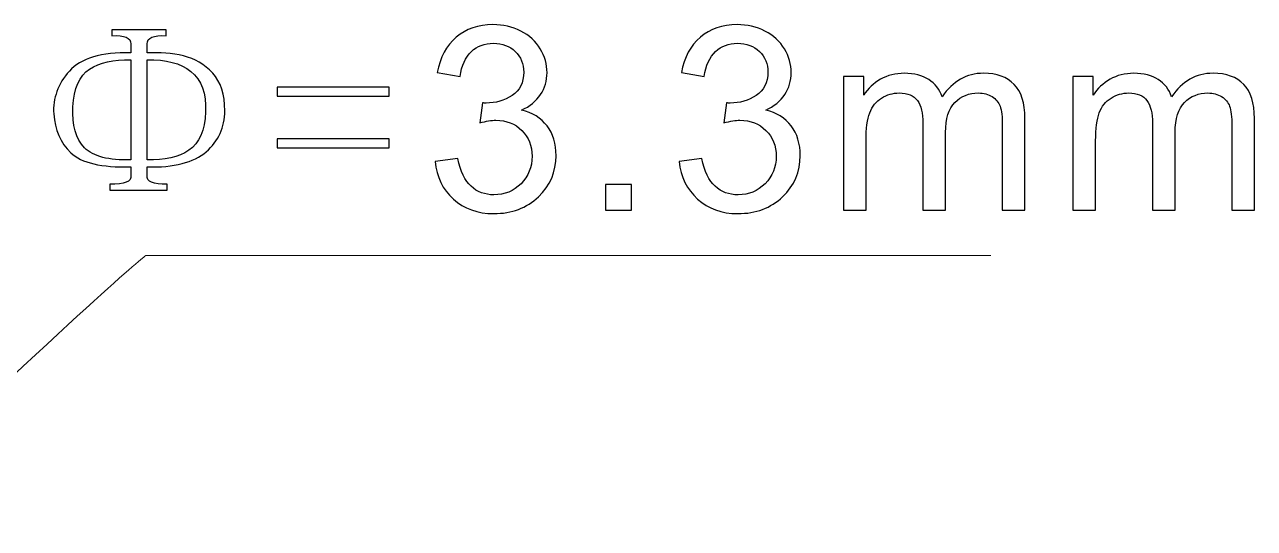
# Model space of a CAD drawing. Header units: millimetres. Extents: x -90 to 99, y -65 to 67.
# Drawn here: x 78.7 to 98.85, y 42.87 to 51.13 of the extents above; entities that cross this region are included whole.
import ezdxf

# ---------------------------------------------------------------- set-up
doc = ezdxf.new("R2010")
doc.units = ezdxf.units.MM
doc.header["$MEASUREMENT"] = 0
doc.layers.add('BG_SILKSCREEN_TOP', color=7, linetype='Continuous')

msp = doc.modelspace()

# ---------------------------------------------------------------- linework, layer by layer
at = {"layer": 'BG_SILKSCREEN_TOP', "color": 250}
for points, knots in [([(79.4345, 50.364), (79.6222, 50.5736), (79.9588, 50.6731), (80.4435, 50.6618), (80.4435, 50.6618), (80.4435, 50.6618), (80.4435, 50.8107), (80.4435, 50.8107), (80.4435, 50.8107), (80.4435, 50.9101), (80.3391, 50.9539), (80.1295, 50.9433), (80.1295, 50.9433), (80.1295, 50.9433), (80.1295, 51.0421), (80.1295, 51.0421), (80.1295, 51.0421), (80.1295, 51.0421), (81.022, 51.0421), (81.022, 51.0421), (81.022, 51.0421), (81.022, 51.0421), (81.022, 50.9433), (81.022, 50.9433), (81.022, 50.9433), (80.8132, 50.9539), (80.7081, 50.9101), (80.7081, 50.8107), (80.7081, 50.8107), (80.7081, 50.8107), (80.7081, 50.6618), (80.7081, 50.6618), (80.7081, 50.6618), (80.9176, 50.6731), (81.1159, 50.6561), (81.3035, 50.6124), (81.3035, 50.6124), (81.4905, 50.568), (81.6507, 50.4748), (81.7833, 50.3316), (81.7833, 50.3316), (81.9153, 50.1877), (81.9816, 49.9809), (81.9816, 49.7114), (81.9816, 49.7114), (81.9816, 49.4412), (81.8793, 49.2175), (81.6754, 49.0411), (81.6754, 49.0411), (81.4715, 48.8648), (81.149, 48.7822), (80.7081, 48.7935), (80.7081, 48.7935), (80.7081, 48.7935), (80.7081, 48.6609), (80.7081, 48.6609), (80.7081, 48.6609), (80.6968, 48.5508), (80.8075, 48.5014), (81.039, 48.512), (81.039, 48.512), (81.039, 48.512), (81.039, 48.4132), (81.039, 48.4132), (81.039, 48.4132), (81.039, 48.4132), (80.0963, 48.4132), (80.0963, 48.4132), (80.0963, 48.4132), (80.0963, 48.4132), (80.0963, 48.512), (80.0963, 48.512), (80.0963, 48.512), (80.3391, 48.5014), (80.4548, 48.5508), (80.4435, 48.6609), (80.4435, 48.6609), (80.4435, 48.6609), (80.4435, 48.7935), (80.4435, 48.7935), (80.4435, 48.7935), (79.9588, 48.7822), (79.6307, 48.8598), (79.4599, 49.0249), (79.4599, 49.0249), (79.2885, 49.19), (79.1954, 49.4024), (79.1784, 49.6613), (79.1784, 49.6613), (79.1622, 49.9203), (79.2476, 50.1552), (79.4345, 50.364)], [0, 0, 0, 0, 0.0434783, 0.0434783, 0.0434783, 0.0434783, 0.0869565, 0.0869565, 0.0869565, 0.0869565, 0.1304348, 0.1304348, 0.1304348, 0.1304348, 0.173913, 0.173913, 0.173913, 0.173913, 0.2173913, 0.2173913, 0.2173913, 0.2173913, 0.2608696, 0.2608696, 0.2608696, 0.2608696, 0.3043478, 0.3043478, 0.3043478, 0.3043478, 0.3478261, 0.3478261, 0.3478261, 0.3478261, 0.3913043, 0.3913043, 0.3913043, 0.3913043, 0.4347826, 0.4347826, 0.4347826, 0.4347826, 0.4782609, 0.4782609, 0.4782609, 0.4782609, 0.5217391, 0.5217391, 0.5217391, 0.5217391, 0.5652174, 0.5652174, 0.5652174, 0.5652174, 0.6086957, 0.6086957, 0.6086957, 0.6086957, 0.6521739, 0.6521739, 0.6521739, 0.6521739, 0.6956522, 0.6956522, 0.6956522, 0.6956522, 0.7391304, 0.7391304, 0.7391304, 0.7391304, 0.7826087, 0.7826087, 0.7826087, 0.7826087, 0.826087, 0.826087, 0.826087, 0.826087, 0.8695652, 0.8695652, 0.8695652, 0.8695652, 0.9130435, 0.9130435, 0.9130435, 0.9130435, 0.9565217, 0.9565217, 0.9565217, 0.9565217, 1, 1, 1, 1]), ([(85.4268, 48.8824), (85.4268, 48.8824), (85.7986, 48.9318), (85.7986, 48.9318), (85.7986, 48.9318), (85.8417, 48.7208), (85.9143, 48.5691), (86.0166, 48.476), (86.0166, 48.476), (86.1196, 48.3829), (86.2445, 48.3363), (86.392, 48.3363), (86.392, 48.3363), (86.567, 48.3363), (86.7151, 48.397), (86.8358, 48.5183), (86.8358, 48.5183), (86.9557, 48.6397), (87.0164, 48.79), (87.0164, 48.9692), (87.0164, 48.9692), (87.0164, 49.1399), (86.9607, 49.281), (86.8492, 49.3918), (86.8492, 49.3918), (86.737, 49.5026), (86.5952, 49.5583), (86.423, 49.5583), (86.423, 49.5583), (86.3525, 49.5583), (86.265, 49.5442), (86.1606, 49.5167), (86.1606, 49.5167), (86.1606, 49.5167), (86.2022, 49.8434), (86.2022, 49.8434), (86.2022, 49.8434), (86.2269, 49.8405), (86.2466, 49.8391), (86.2622, 49.8391), (86.2622, 49.8391), (86.4202, 49.8391), (86.5627, 49.8807), (86.6897, 49.9633), (86.6897, 49.9633), (86.8167, 50.0458), (86.8802, 50.1736), (86.8802, 50.3457), (86.8802, 50.3457), (86.8802, 50.4819), (86.8337, 50.5955), (86.7412, 50.6844), (86.7412, 50.6844), (86.6488, 50.774), (86.5296, 50.8191), (86.3835, 50.8191), (86.3835, 50.8191), (86.2389, 50.8191), (86.1182, 50.7733), (86.0223, 50.683), (86.0223, 50.683), (85.9256, 50.5919), (85.8635, 50.4551), (85.836, 50.273), (85.836, 50.273), (85.836, 50.273), (85.4642, 50.3394), (85.4642, 50.3394), (85.4642, 50.3394), (85.5093, 50.5891), (85.6131, 50.7824), (85.7739, 50.9193), (85.7739, 50.9193), (85.9355, 51.0562), (86.1359, 51.1253), (86.3758, 51.1253), (86.3758, 51.1253), (86.5409, 51.1253), (86.6933, 51.0894), (86.8323, 51.0188), (86.8323, 51.0188), (86.9712, 50.9475), (87.0778, 50.8509), (87.1519, 50.7281), (87.1519, 50.7281), (87.2252, 50.6053), (87.2626, 50.4755), (87.2626, 50.3372), (87.2626, 50.3372), (87.2626, 50.2067), (87.2274, 50.0875), (87.1568, 49.9795), (87.1568, 49.9795), (87.0863, 49.8723), (86.9825, 49.7869), (86.845, 49.7234), (86.845, 49.7234), (87.0242, 49.6825), (87.1632, 49.5964), (87.2626, 49.4659), (87.2626, 49.4659), (87.3614, 49.3361), (87.4108, 49.1731), (87.4108, 48.9776), (87.4108, 48.9776), (87.4108, 48.7131), (87.3149, 48.4887), (87.1215, 48.3045), (87.1215, 48.3045), (86.9289, 48.1204), (86.6848, 48.0287), (86.3899, 48.0287), (86.3899, 48.0287), (86.1239, 48.0287), (85.903, 48.1077), (85.7274, 48.2664), (85.7274, 48.2664), (85.5517, 48.4245), (85.4515, 48.6298), (85.4268, 48.8824)], [0, 0, 0, 0, 0.0333333, 0.0333333, 0.0333333, 0.0333333, 0.0666667, 0.0666667, 0.0666667, 0.0666667, 0.1, 0.1, 0.1, 0.1, 0.1333333, 0.1333333, 0.1333333, 0.1333333, 0.1666667, 0.1666667, 0.1666667, 0.1666667, 0.2, 0.2, 0.2, 0.2, 0.2333333, 0.2333333, 0.2333333, 0.2333333, 0.2666667, 0.2666667, 0.2666667, 0.2666667, 0.3, 0.3, 0.3, 0.3, 0.3333333, 0.3333333, 0.3333333, 0.3333333, 0.3666667, 0.3666667, 0.3666667, 0.3666667, 0.4, 0.4, 0.4, 0.4, 0.4333333, 0.4333333, 0.4333333, 0.4333333, 0.4666667, 0.4666667, 0.4666667, 0.4666667, 0.5, 0.5, 0.5, 0.5, 0.5333333, 0.5333333, 0.5333333, 0.5333333, 0.5666667, 0.5666667, 0.5666667, 0.5666667, 0.6, 0.6, 0.6, 0.6, 0.6333333, 0.6333333, 0.6333333, 0.6333333, 0.6666667, 0.6666667, 0.6666667, 0.6666667, 0.7, 0.7, 0.7, 0.7, 0.7333333, 0.7333333, 0.7333333, 0.7333333, 0.7666667, 0.7666667, 0.7666667, 0.7666667, 0.8, 0.8, 0.8, 0.8, 0.8333333, 0.8333333, 0.8333333, 0.8333333, 0.8666667, 0.8666667, 0.8666667, 0.8666667, 0.9, 0.9, 0.9, 0.9, 0.9333333, 0.9333333, 0.9333333, 0.9333333, 0.9666667, 0.9666667, 0.9666667, 0.9666667, 1, 1, 1, 1]), ([(89.4278, 48.8824), (89.4278, 48.8824), (89.7996, 48.9318), (89.7996, 48.9318), (89.7996, 48.9318), (89.8427, 48.7208), (89.9153, 48.5691), (90.0176, 48.476), (90.0176, 48.476), (90.1206, 48.3829), (90.2455, 48.3363), (90.393, 48.3363), (90.393, 48.3363), (90.568, 48.3363), (90.7161, 48.397), (90.8368, 48.5183), (90.8368, 48.5183), (90.9567, 48.6397), (91.0174, 48.79), (91.0174, 48.9692), (91.0174, 48.9692), (91.0174, 49.1399), (90.9617, 49.281), (90.8502, 49.3918), (90.8502, 49.3918), (90.738, 49.5026), (90.5962, 49.5583), (90.424, 49.5583), (90.424, 49.5583), (90.3535, 49.5583), (90.266, 49.5442), (90.1616, 49.5167), (90.1616, 49.5167), (90.1616, 49.5167), (90.2032, 49.8434), (90.2032, 49.8434), (90.2032, 49.8434), (90.2279, 49.8405), (90.2476, 49.8391), (90.2632, 49.8391), (90.2632, 49.8391), (90.4212, 49.8391), (90.5637, 49.8807), (90.6907, 49.9633), (90.6907, 49.9633), (90.8177, 50.0458), (90.8812, 50.1736), (90.8812, 50.3457), (90.8812, 50.3457), (90.8812, 50.4819), (90.8347, 50.5955), (90.7422, 50.6844), (90.7422, 50.6844), (90.6498, 50.774), (90.5306, 50.8191), (90.3845, 50.8191), (90.3845, 50.8191), (90.2399, 50.8191), (90.1192, 50.7733), (90.0233, 50.683), (90.0233, 50.683), (89.9266, 50.5919), (89.8645, 50.4551), (89.837, 50.273), (89.837, 50.273), (89.837, 50.273), (89.4652, 50.3394), (89.4652, 50.3394), (89.4652, 50.3394), (89.5103, 50.5891), (89.6141, 50.7824), (89.7749, 50.9193), (89.7749, 50.9193), (89.9365, 51.0562), (90.1369, 51.1253), (90.3768, 51.1253), (90.3768, 51.1253), (90.5419, 51.1253), (90.6943, 51.0894), (90.8333, 51.0188), (90.8333, 51.0188), (90.9722, 50.9475), (91.0788, 50.8509), (91.1529, 50.7281), (91.1529, 50.7281), (91.2262, 50.6053), (91.2636, 50.4755), (91.2636, 50.3372), (91.2636, 50.3372), (91.2636, 50.2067), (91.2284, 50.0875), (91.1578, 49.9795), (91.1578, 49.9795), (91.0873, 49.8723), (90.9835, 49.7869), (90.846, 49.7234), (90.846, 49.7234), (91.0252, 49.6825), (91.1642, 49.5964), (91.2636, 49.4659), (91.2636, 49.4659), (91.3624, 49.3361), (91.4118, 49.1731), (91.4118, 48.9776), (91.4118, 48.9776), (91.4118, 48.7131), (91.3159, 48.4887), (91.1225, 48.3045), (91.1225, 48.3045), (90.9299, 48.1204), (90.6858, 48.0287), (90.3909, 48.0287), (90.3909, 48.0287), (90.1249, 48.0287), (89.904, 48.1077), (89.7284, 48.2664), (89.7284, 48.2664), (89.5527, 48.4245), (89.4525, 48.6298), (89.4278, 48.8824)], [0, 0, 0, 0, 0.0333333, 0.0333333, 0.0333333, 0.0333333, 0.0666667, 0.0666667, 0.0666667, 0.0666667, 0.1, 0.1, 0.1, 0.1, 0.1333333, 0.1333333, 0.1333333, 0.1333333, 0.1666667, 0.1666667, 0.1666667, 0.1666667, 0.2, 0.2, 0.2, 0.2, 0.2333333, 0.2333333, 0.2333333, 0.2333333, 0.2666667, 0.2666667, 0.2666667, 0.2666667, 0.3, 0.3, 0.3, 0.3, 0.3333333, 0.3333333, 0.3333333, 0.3333333, 0.3666667, 0.3666667, 0.3666667, 0.3666667, 0.4, 0.4, 0.4, 0.4, 0.4333333, 0.4333333, 0.4333333, 0.4333333, 0.4666667, 0.4666667, 0.4666667, 0.4666667, 0.5, 0.5, 0.5, 0.5, 0.5333333, 0.5333333, 0.5333333, 0.5333333, 0.5666667, 0.5666667, 0.5666667, 0.5666667, 0.6, 0.6, 0.6, 0.6, 0.6333333, 0.6333333, 0.6333333, 0.6333333, 0.6666667, 0.6666667, 0.6666667, 0.6666667, 0.7, 0.7, 0.7, 0.7, 0.7333333, 0.7333333, 0.7333333, 0.7333333, 0.7666667, 0.7666667, 0.7666667, 0.7666667, 0.8, 0.8, 0.8, 0.8, 0.8333333, 0.8333333, 0.8333333, 0.8333333, 0.8666667, 0.8666667, 0.8666667, 0.8666667, 0.9, 0.9, 0.9, 0.9, 0.9333333, 0.9333333, 0.9333333, 0.9333333, 0.9666667, 0.9666667, 0.9666667, 0.9666667, 1, 1, 1, 1]), ([(79.6829, 49.1075), (79.8261, 48.9642), (80.0794, 48.8979), (80.4435, 48.9092), (80.4435, 48.9092), (80.4435, 48.9092), (80.4435, 50.5461), (80.4435, 50.5461), (80.4435, 50.5461), (80.157, 50.5574), (79.9312, 50.508), (79.7654, 50.3972), (79.7654, 50.3972), (79.6003, 50.2871), (79.5093, 50.0804), (79.4924, 49.777), (79.4924, 49.777), (79.4762, 49.4744), (79.5397, 49.2507), (79.6829, 49.1075)], [0, 0, 0, 0, 0.2, 0.2, 0.2, 0.2, 0.4, 0.4, 0.4, 0.4, 0.6, 0.6, 0.6, 0.6, 0.8, 0.8, 0.8, 0.8, 1, 1, 1, 1]), ([(81.4277, 50.3563), (81.2563, 50.4939), (81.0171, 50.5574), (80.7081, 50.5461), (80.7081, 50.5461), (80.7081, 50.5461), (80.7081, 48.9092), (80.7081, 48.9092), (80.7081, 48.9092), (80.9945, 48.8979), (81.2238, 48.9501), (81.3946, 49.0665), (81.3946, 49.0665), (81.5653, 49.1823), (81.6563, 49.3911), (81.6669, 49.6945), (81.6669, 49.6945), (81.6782, 49.9979), (81.5985, 50.218), (81.4277, 50.3563)], [0, 0, 0, 0, 0.2, 0.2, 0.2, 0.2, 0.4, 0.4, 0.4, 0.4, 0.6, 0.6, 0.6, 0.6, 0.8, 0.8, 0.8, 0.8, 1, 1, 1, 1]), ([(92.119, 48.0823), (92.119, 48.0823), (92.119, 50.2773), (92.119, 50.2773), (92.119, 50.2773), (92.119, 50.2773), (92.4513, 50.2773), (92.4513, 50.2773), (92.4513, 50.2773), (92.4513, 50.2773), (92.4513, 49.9696), (92.4513, 49.9696), (92.4513, 49.9696), (92.5205, 50.0769), (92.6122, 50.1637), (92.7265, 50.2286), (92.7265, 50.2286), (92.8408, 50.2942), (92.9713, 50.3274), (93.1174, 50.3274), (93.1174, 50.3274), (93.2796, 50.3274), (93.413, 50.2935), (93.5167, 50.2258), (93.5167, 50.2258), (93.6211, 50.158), (93.6945, 50.0642), (93.7368, 49.9428), (93.7368, 49.9428), (93.9111, 50.199), (94.1369, 50.3274), (94.4149, 50.3274), (94.4149, 50.3274), (94.6329, 50.3274), (94.8001, 50.2667), (94.9172, 50.146), (94.9172, 50.146), (95.0343, 50.0254), (95.0929, 49.8398), (95.0929, 49.5894), (95.0929, 49.5894), (95.0929, 49.5894), (95.0929, 48.0823), (95.0929, 48.0823), (95.0929, 48.0823), (95.0929, 48.0823), (94.7232, 48.0823), (94.7232, 48.0823), (94.7232, 48.0823), (94.7232, 48.0823), (94.7232, 49.4652), (94.7232, 49.4652), (94.7232, 49.4652), (94.7232, 49.614), (94.7112, 49.7213), (94.6872, 49.7869), (94.6872, 49.7869), (94.6625, 49.8518), (94.6188, 49.9047), (94.556, 49.945), (94.556, 49.945), (94.4925, 49.9845), (94.4177, 50.0049), (94.3323, 50.0049), (94.3323, 50.0049), (94.1778, 50.0049), (94.0501, 49.9534), (93.9478, 49.8504), (93.9478, 49.8504), (93.8462, 49.7481), (93.7947, 49.5837), (93.7947, 49.3579), (93.7947, 49.3579), (93.7947, 49.3579), (93.7947, 48.0823), (93.7947, 48.0823), (93.7947, 48.0823), (93.7947, 48.0823), (93.4229, 48.0823), (93.4229, 48.0823), (93.4229, 48.0823), (93.4229, 48.0823), (93.4229, 49.5082), (93.4229, 49.5082), (93.4229, 49.5082), (93.4229, 49.674), (93.3925, 49.7982), (93.3318, 49.8807), (93.3318, 49.8807), (93.2712, 49.9633), (93.1724, 50.0049), (93.0341, 50.0049), (93.0341, 50.0049), (92.9297, 50.0049), (92.833, 49.9774), (92.7441, 49.9217), (92.7441, 49.9217), (92.6552, 49.8666), (92.5903, 49.7862), (92.5508, 49.6804), (92.5508, 49.6804), (92.5106, 49.5738), (92.4908, 49.4207), (92.4908, 49.2211), (92.4908, 49.2211), (92.4908, 49.2211), (92.4908, 48.0823), (92.4908, 48.0823), (92.4908, 48.0823), (92.4908, 48.0823), (92.119, 48.0823), (92.119, 48.0823)], [0, 0, 0, 0, 0.0357143, 0.0357143, 0.0357143, 0.0357143, 0.0714286, 0.0714286, 0.0714286, 0.0714286, 0.1071429, 0.1071429, 0.1071429, 0.1071429, 0.1428571, 0.1428571, 0.1428571, 0.1428571, 0.1785714, 0.1785714, 0.1785714, 0.1785714, 0.2142857, 0.2142857, 0.2142857, 0.2142857, 0.25, 0.25, 0.25, 0.25, 0.2857143, 0.2857143, 0.2857143, 0.2857143, 0.3214286, 0.3214286, 0.3214286, 0.3214286, 0.3571429, 0.3571429, 0.3571429, 0.3571429, 0.3928571, 0.3928571, 0.3928571, 0.3928571, 0.4285714, 0.4285714, 0.4285714, 0.4285714, 0.4642857, 0.4642857, 0.4642857, 0.4642857, 0.5, 0.5, 0.5, 0.5, 0.5357143, 0.5357143, 0.5357143, 0.5357143, 0.5714286, 0.5714286, 0.5714286, 0.5714286, 0.6071429, 0.6071429, 0.6071429, 0.6071429, 0.6428571, 0.6428571, 0.6428571, 0.6428571, 0.6785714, 0.6785714, 0.6785714, 0.6785714, 0.7142857, 0.7142857, 0.7142857, 0.7142857, 0.75, 0.75, 0.75, 0.75, 0.7857143, 0.7857143, 0.7857143, 0.7857143, 0.8214286, 0.8214286, 0.8214286, 0.8214286, 0.8571429, 0.8571429, 0.8571429, 0.8571429, 0.8928571, 0.8928571, 0.8928571, 0.8928571, 0.9285714, 0.9285714, 0.9285714, 0.9285714, 0.9642857, 0.9642857, 0.9642857, 0.9642857, 1, 1, 1, 1]), ([(95.8805, 48.0823), (95.8805, 48.0823), (95.8805, 50.2773), (95.8805, 50.2773), (95.8805, 50.2773), (95.8805, 50.2773), (96.2128, 50.2773), (96.2128, 50.2773), (96.2128, 50.2773), (96.2128, 50.2773), (96.2128, 49.9696), (96.2128, 49.9696), (96.2128, 49.9696), (96.282, 50.0769), (96.3737, 50.1637), (96.488, 50.2286), (96.488, 50.2286), (96.6023, 50.2942), (96.7328, 50.3274), (96.8789, 50.3274), (96.8789, 50.3274), (97.0411, 50.3274), (97.1745, 50.2935), (97.2782, 50.2258), (97.2782, 50.2258), (97.3826, 50.158), (97.456, 50.0642), (97.4983, 49.9428), (97.4983, 49.9428), (97.6726, 50.199), (97.8984, 50.3274), (98.1764, 50.3274), (98.1764, 50.3274), (98.3944, 50.3274), (98.5616, 50.2667), (98.6787, 50.146), (98.6787, 50.146), (98.7958, 50.0254), (98.8544, 49.8398), (98.8544, 49.5894), (98.8544, 49.5894), (98.8544, 49.5894), (98.8544, 48.0823), (98.8544, 48.0823), (98.8544, 48.0823), (98.8544, 48.0823), (98.4847, 48.0823), (98.4847, 48.0823), (98.4847, 48.0823), (98.4847, 48.0823), (98.4847, 49.4652), (98.4847, 49.4652), (98.4847, 49.4652), (98.4847, 49.614), (98.4727, 49.7213), (98.4487, 49.7869), (98.4487, 49.7869), (98.424, 49.8518), (98.3803, 49.9047), (98.3175, 49.945), (98.3175, 49.945), (98.254, 49.9845), (98.1792, 50.0049), (98.0938, 50.0049), (98.0938, 50.0049), (97.9393, 50.0049), (97.8116, 49.9534), (97.7093, 49.8504), (97.7093, 49.8504), (97.6077, 49.7481), (97.5562, 49.5837), (97.5562, 49.3579), (97.5562, 49.3579), (97.5562, 49.3579), (97.5562, 48.0823), (97.5562, 48.0823), (97.5562, 48.0823), (97.5562, 48.0823), (97.1844, 48.0823), (97.1844, 48.0823), (97.1844, 48.0823), (97.1844, 48.0823), (97.1844, 49.5082), (97.1844, 49.5082), (97.1844, 49.5082), (97.1844, 49.674), (97.154, 49.7982), (97.0933, 49.8807), (97.0933, 49.8807), (97.0327, 49.9633), (96.9339, 50.0049), (96.7956, 50.0049), (96.7956, 50.0049), (96.6912, 50.0049), (96.5945, 49.9774), (96.5056, 49.9217), (96.5056, 49.9217), (96.4167, 49.8666), (96.3518, 49.7862), (96.3123, 49.6804), (96.3123, 49.6804), (96.2721, 49.5738), (96.2523, 49.4207), (96.2523, 49.2211), (96.2523, 49.2211), (96.2523, 49.2211), (96.2523, 48.0823), (96.2523, 48.0823), (96.2523, 48.0823), (96.2523, 48.0823), (95.8805, 48.0823), (95.8805, 48.0823)], [0, 0, 0, 0, 0.0357143, 0.0357143, 0.0357143, 0.0357143, 0.0714286, 0.0714286, 0.0714286, 0.0714286, 0.1071429, 0.1071429, 0.1071429, 0.1071429, 0.1428571, 0.1428571, 0.1428571, 0.1428571, 0.1785714, 0.1785714, 0.1785714, 0.1785714, 0.2142857, 0.2142857, 0.2142857, 0.2142857, 0.25, 0.25, 0.25, 0.25, 0.2857143, 0.2857143, 0.2857143, 0.2857143, 0.3214286, 0.3214286, 0.3214286, 0.3214286, 0.3571429, 0.3571429, 0.3571429, 0.3571429, 0.3928571, 0.3928571, 0.3928571, 0.3928571, 0.4285714, 0.4285714, 0.4285714, 0.4285714, 0.4642857, 0.4642857, 0.4642857, 0.4642857, 0.5, 0.5, 0.5, 0.5, 0.5357143, 0.5357143, 0.5357143, 0.5357143, 0.5714286, 0.5714286, 0.5714286, 0.5714286, 0.6071429, 0.6071429, 0.6071429, 0.6071429, 0.6428571, 0.6428571, 0.6428571, 0.6428571, 0.6785714, 0.6785714, 0.6785714, 0.6785714, 0.7142857, 0.7142857, 0.7142857, 0.7142857, 0.75, 0.75, 0.75, 0.75, 0.7857143, 0.7857143, 0.7857143, 0.7857143, 0.8214286, 0.8214286, 0.8214286, 0.8214286, 0.8571429, 0.8571429, 0.8571429, 0.8571429, 0.8928571, 0.8928571, 0.8928571, 0.8928571, 0.9285714, 0.9285714, 0.9285714, 0.9285714, 0.9642857, 0.9642857, 0.9642857, 0.9642857, 1, 1, 1, 1]), ([(82.8416, 49.9506), (82.8416, 49.9506), (82.8416, 50.0995), (82.8416, 50.0995), (82.8416, 50.0995), (82.8416, 50.0995), (84.6775, 50.0995), (84.6775, 50.0995), (84.6775, 50.0995), (84.6775, 50.0995), (84.6775, 49.9506), (84.6775, 49.9506), (84.6775, 49.9506), (84.6775, 49.9506), (82.8416, 49.9506), (82.8416, 49.9506)], [0, 0, 0, 0, 0.25, 0.25, 0.25, 0.25, 0.5, 0.5, 0.5, 0.5, 0.75, 0.75, 0.75, 0.75, 1, 1, 1, 1]), ([(82.8416, 49.1075), (82.8416, 49.1075), (82.8416, 49.2563), (82.8416, 49.2563), (82.8416, 49.2563), (82.8416, 49.2563), (84.6775, 49.2563), (84.6775, 49.2563), (84.6775, 49.2563), (84.6775, 49.2563), (84.6775, 49.1075), (84.6775, 49.1075), (84.6775, 49.1075), (84.6775, 49.1075), (82.8416, 49.1075), (82.8416, 49.1075)], [0, 0, 0, 0, 0.25, 0.25, 0.25, 0.25, 0.5, 0.5, 0.5, 0.5, 0.75, 0.75, 0.75, 0.75, 1, 1, 1, 1]), ([(88.2231, 48.0823), (88.2231, 48.0823), (88.2231, 48.5063), (88.2231, 48.5063), (88.2231, 48.5063), (88.2231, 48.5063), (88.6472, 48.5063), (88.6472, 48.5063), (88.6472, 48.5063), (88.6472, 48.5063), (88.6472, 48.0823), (88.6472, 48.0823), (88.6472, 48.0823), (88.6472, 48.0823), (88.2231, 48.0823), (88.2231, 48.0823)], [0, 0, 0, 0, 0.25, 0.25, 0.25, 0.25, 0.5, 0.5, 0.5, 0.5, 0.75, 0.75, 0.75, 0.75, 1, 1, 1, 1])]:
    msp.add_open_spline(points, degree=3, knots=knots, dxfattribs=at)
at = {"layer": 'BG_SILKSCREEN_TOP', "color": 250, "lineweight": 20}
msp.add_open_spline([(75.9049, 42.8706), (79.6653, 46.5257), (80.6838, 47.3405), (80.6838, 47.3405), (80.6838, 47.3405), (80.6838, 47.3405), (94.5354, 47.3405), (94.5354, 47.3405)], degree=3, knots=[0, 0, 0, 0, 0.5, 0.5, 0.5, 0.5, 1, 1, 1, 1], dxfattribs=at)

doc.saveas('drawing.dxf')
